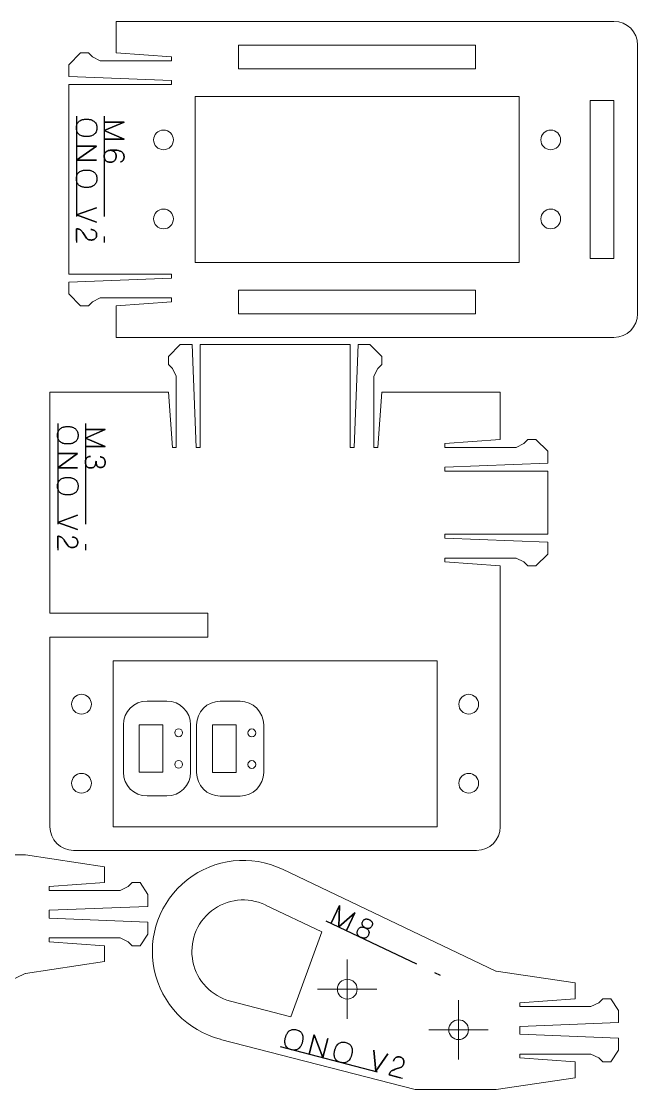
# Model space of a CAD drawing. Header units: millimetres. Extents: x 101 to 393, y 223 to 359.
# Drawn here: x 314.8 to 392.8, y 223 to 358.2 of the extents above; entities that cross this region are included whole.
import ezdxf

# ---------------------------------------------------------------- set-up
doc = ezdxf.new("R2010")
doc.units = ezdxf.units.MM
doc.linetypes.add('CENTERX2', pattern=[20.32, 12.7, -2.54, 2.54, -2.54])

# ---------------------------------------------------------------- blocks, each defined once
blk = doc.blocks.new('SW_CENTERMARKSYMBOL_2')
at = {"color": 0, "linetype": 'Continuous', "lineweight": 0}
for p, q in [((0, 2.5), (0, 3.75)), ((0, 0), (0, 2.5)), ((-2.5, 0), (-3.75, 0)), ((0, 0), (-2.5, 0)), ((0, 0), (0, -2.5)), ((0, 0), (2.5, 0)), ((2.5, 0), (3.75, 0)), ((0, -2.5), (0, -3.75))]:
    blk.add_line(p, q, dxfattribs=at)
blk = doc.blocks.new('SW_CENTERMARKSYMBOL_3')
at = {"color": 0, "linetype": 'Continuous', "lineweight": 0}
for p, q in [((0, 2.5), (0, 3.75)), ((0, 0), (0, 2.5)), ((-2.5, 0), (-3.75, 0)), ((0, 0), (-2.5, 0)), ((0, 0), (0, -2.5)), ((0, 0), (2.5, 0)), ((2.5, 0), (3.75, 0)), ((0, -2.5), (0, -3.75))]:
    blk.add_line(p, q, dxfattribs=at)

msp = doc.modelspace()

# ---------------------------------------------------------------- linework, layer by layer
at = {"color": 7, "linetype": 'Continuous', "lineweight": 15}
for p, q in [((326.82, 358.2), (389.82, 358.2)), ((326.82, 354.2), (326.82, 358.2)), ((320.82, 352.7), (322.32, 354.2)), ((322.32, 354.2), (323.32, 354.2)), ((323.32, 354.2), (323.82, 353.7)), ((333.82, 353.7), (326.82, 354.2)), ((342.32, 355.2), (342.32, 352.2)), ((372.32, 355.2), (342.32, 355.2)), ((372.32, 355.2), (372.32, 352.2)), ((392.82, 355.2), (392.82, 321.2)), ((323.82, 353.7), (324.82, 353.2)), ((324.82, 353.2), (333.82, 353.2)), ((333.82, 353.2), (333.82, 353.7)), ((320.82, 351.2), (320.82, 352.7)), ((372.32, 352.2), (342.32, 352.2)), ((333.82, 350.7), (320.82, 351.2)), ((320.82, 350.2), (333.82, 350.2)), ((320.82, 350.2), (320.82, 326.2)), ((333.82, 350.2), (333.82, 350.7)), ((377.82, 348.7), (336.82, 348.7)), ((336.82, 327.7), (336.82, 348.7)), ((377.82, 327.7), (377.82, 348.7)), ((386.82, 348.2), (386.82, 328.2)), ((389.82, 348.2), (386.82, 348.2)), ((389.82, 348.2), (389.82, 328.2)), ((377.82, 327.7), (336.82, 327.7)), ((389.82, 328.2), (386.82, 328.2)), ((320.82, 326.2), (333.82, 326.2)), ((333.82, 326.2), (333.82, 325.7)), ((333.82, 325.7), (320.82, 325.2)), ((320.82, 325.2), (320.82, 323.7)), ((320.82, 323.7), (322.32, 322.2)), ((323.82, 322.7), (324.82, 323.2)), ((324.82, 323.2), (333.82, 323.2)), ((333.82, 323.2), (333.82, 322.7)), ((342.32, 324.2), (342.32, 321.2)), ((372.32, 324.2), (342.32, 324.2)), ((372.32, 324.2), (372.32, 321.2)), ((322.32, 322.2), (323.32, 322.2)), ((323.32, 322.2), (323.82, 322.7)), ((333.82, 322.7), (326.82, 322.2)), ((326.82, 318.2), (326.82, 322.2)), ((372.32, 321.2), (342.32, 321.2)), ((389.82, 318.2), (326.82, 318.2)), ((334.94, 317.29), (333.44, 315.79)), ((336.44, 317.29), (334.94, 317.29)), ((336.94, 304.29), (336.44, 317.29)), ((337.44, 317.29), (356.44, 317.29)), ((337.44, 317.29), (337.44, 304.29)), ((356.44, 317.29), (356.44, 304.29)), ((356.94, 304.29), (357.44, 317.29)), ((357.44, 317.29), (358.94, 317.29)), ((358.94, 317.29), (360.44, 315.79)), ((333.44, 315.79), (333.44, 314.79)), ((360.44, 315.79), (360.44, 314.79)), ((333.44, 314.79), (333.94, 314.29)), ((333.94, 314.29), (334.44, 313.29)), ((359.94, 314.29), (359.44, 313.29)), ((360.44, 314.79), (359.94, 314.29)), ((334.44, 313.29), (334.44, 304.29)), ((359.44, 313.29), (359.44, 304.29)), ((318.44, 311.29), (333.44, 311.29)), ((318.44, 283.29), (318.44, 311.29)), ((333.94, 304.29), (333.44, 311.29)), ((359.94, 304.29), (360.44, 311.29)), ((360.44, 311.29), (375.44, 311.29)), ((375.44, 311.29), (375.44, 305.29)), ((334.44, 304.29), (333.94, 304.29)), ((337.44, 304.29), (336.94, 304.29)), ((356.44, 304.29), (356.94, 304.29)), ((359.44, 304.29), (359.94, 304.29)), ((368.44, 304.79), (375.44, 305.29)), ((368.44, 304.29), (368.44, 304.79)), ((377.44, 304.29), (368.44, 304.29)), ((378.44, 304.79), (377.44, 304.29)), ((378.94, 305.29), (378.44, 304.79)), ((379.94, 305.29), (378.94, 305.29)), ((381.44, 303.79), (379.94, 305.29)), ((381.44, 302.29), (381.44, 303.79)), ((368.44, 301.79), (381.44, 302.29)), ((368.44, 301.29), (368.44, 301.79)), ((381.44, 301.29), (368.44, 301.29)), ((381.44, 301.29), (381.44, 293.29)), ((368.44, 293.29), (368.44, 292.79)), ((381.44, 293.29), (368.44, 293.29)), ((368.44, 292.79), (381.44, 292.29)), ((381.44, 292.29), (381.44, 290.79)), ((381.44, 290.79), (379.94, 289.29)), ((368.44, 290.29), (368.44, 289.79)), ((377.44, 290.29), (368.44, 290.29)), ((368.44, 289.79), (375.44, 289.29)), ((375.44, 289.29), (375.44, 256.29)), ((378.44, 289.79), (377.44, 290.29)), ((378.94, 289.29), (378.44, 289.79)), ((379.94, 289.29), (378.94, 289.29)), ((338.44, 283.29), (318.44, 283.29)), ((338.44, 283.29), (338.44, 280.29)), ((338.44, 280.29), (318.44, 280.29)), ((318.44, 280.29), (318.44, 256.29)), ((367.44, 277.29), (326.44, 277.29)), ((326.44, 256.29), (326.44, 277.29)), ((367.44, 256.29), (367.44, 277.29)), ((333.24, 272.18), (330.74, 272.18)), ((342.5, 272.16), (340, 272.16)), ((327.74, 269.18), (327.74, 263.18)), ((332.74, 269.18), (329.74, 269.18)), ((329.74, 269.18), (329.74, 263.18)), ((332.74, 263.18), (332.74, 269.18)), ((336.24, 263.18), (336.24, 269.18)), ((337, 269.16), (337, 263.16)), ((342, 269.16), (339, 269.16)), ((339, 269.16), (339, 263.16)), ((342, 263.16), (342, 269.16)), ((345.5, 263.16), (345.5, 269.16)), ((329.74, 263.18), (332.74, 263.18)), ((339, 263.16), (342, 263.16)), ((330.74, 260.18), (333.24, 260.18)), ((340, 260.16), (342.5, 260.16)), ((367.44, 256.29), (326.44, 256.29)), ((321.44, 253.29), (372.44, 253.29)), ((315.35, 252.71), (305.09, 252.71)), ((325.35, 251.21), (315.35, 252.71)), ((325.35, 249.21), (325.35, 251.21)), ((347.86, 250.9), (374.87, 238.02)), ((318.35, 248.71), (325.35, 249.21)), ((328.85, 249.21), (328.35, 248.71)), ((329.85, 249.21), (328.85, 249.21)), ((330.85, 247.71), (329.85, 249.21)), ((318.35, 248.21), (318.35, 248.71)), ((327.35, 248.21), (318.35, 248.21)), ((328.35, 248.71), (327.35, 248.21)), ((330.85, 246.21), (330.85, 247.71)), ((318.35, 245.71), (330.85, 246.21)), ((352.85, 242.98), (345.71, 246.38)), ((318.35, 245.71), (318.35, 244.71)), ((318.35, 244.71), (330.85, 244.21)), ((330.85, 244.21), (330.85, 242.71)), ((318.35, 242.21), (318.35, 241.71)), ((327.35, 242.21), (318.35, 242.21)), ((328.35, 241.71), (327.35, 242.21)), ((330.85, 242.71), (329.85, 241.21)), ((348.95, 232.24), (352.85, 242.98)), ((318.35, 241.71), (325.35, 241.21)), ((325.35, 241.21), (325.35, 239.21)), ((328.85, 241.21), (328.35, 241.71)), ((329.85, 241.21), (328.85, 241.21)), ((325.35, 239.21), (315.35, 237.71)), ((374.91, 238.02), (374.87, 238.02)), ((384.91, 236.52), (374.91, 238.02)), ((288.3, 224.83), (315.31, 237.71)), ((315.35, 237.71), (315.31, 237.71)), ((384.91, 234.52), (384.91, 236.52)), ((348.95, 232.24), (341.29, 234.22)), ((377.91, 234.02), (384.91, 234.52)), ((377.91, 233.52), (377.91, 234.02)), ((387.91, 234.02), (386.91, 233.52)), ((388.41, 234.52), (387.91, 234.02)), ((389.41, 234.52), (388.41, 234.52)), ((390.41, 233.02), (389.41, 234.52)), ((386.91, 233.52), (377.91, 233.52)), ((390.41, 231.52), (390.41, 233.02)), ((377.91, 231.02), (390.41, 231.52)), ((377.91, 230.02), (377.91, 231.02)), ((377.91, 230.02), (390.41, 229.52)), ((340.03, 229.38), (364.65, 223.02)), ((390.41, 229.52), (390.41, 228.02)), ((386.91, 227.52), (377.91, 227.52)), ((377.91, 227.52), (377.91, 227.02)), ((387.91, 227.02), (386.91, 227.52)), ((390.41, 228.02), (389.41, 226.52)), ((377.91, 227.02), (384.91, 226.52)), ((384.91, 226.52), (384.91, 224.52)), ((388.41, 226.52), (387.91, 227.02)), ((389.41, 226.52), (388.41, 226.52)), ((384.91, 224.52), (374.91, 223.02)), ((374.91, 223.02), (364.65, 223.02))]:
    msp.add_line(p, q, dxfattribs=at)
at = {"color": 7, "linetype": 'CENTERX2'}
for p, q in [((321.82, 346.2), (321.82, 330.2)), ((325.32, 346.2), (325.32, 330.2)), ((319.44, 307.29), (319.44, 291.29)), ((322.94, 307.29), (322.94, 291.29)), ((353.37, 244.39), (367.81, 237.5)), ((347.57, 228.47), (363.06, 224.46))]:
    msp.add_line(p, q, dxfattribs=at)
at = {"color": 7, "linetype": 'Continuous', "flags": 128}
for points in [[(321.79, 344.72), (321.79, 344.84), (321.81, 344.94), (321.83, 345.05), (321.86, 345.15), (321.9, 345.25), (321.95, 345.34), (322.01, 345.42), (322.08, 345.5), (322.16, 345.57), (322.25, 345.63), (322.36, 345.69), (322.47, 345.74), (322.54, 345.76), (322.61, 345.78), (322.68, 345.79), (322.75, 345.8), (322.83, 345.81), (322.91, 345.82), (322.99, 345.82), (323.08, 345.82), (323.08, 345.82), (323.17, 345.82), (323.26, 345.82), (323.34, 345.81), (323.41, 345.8), (323.49, 345.79), (323.56, 345.78), (323.63, 345.76), (323.69, 345.74), (323.81, 345.69), (323.92, 345.63), (324.01, 345.57), (324.09, 345.5), (324.17, 345.42), (324.23, 345.34), (324.28, 345.25), (324.32, 345.15), (324.35, 345.05), (324.37, 344.94), (324.38, 344.84), (324.38, 344.72), (324.38, 344.72), (324.38, 344.61), (324.37, 344.5), (324.35, 344.4), (324.32, 344.3), (324.28, 344.2), (324.23, 344.11), (324.17, 344.02), (324.09, 343.95), (324.01, 343.87), (323.92, 343.81), (323.81, 343.76), (323.69, 343.71), (323.63, 343.69), (323.56, 343.67), (323.49, 343.66), (323.41, 343.64), (323.34, 343.63), (323.26, 343.63), (323.17, 343.62), (323.08, 343.62), (323.08, 343.62), (322.99, 343.62), (322.91, 343.63), (322.83, 343.63), (322.75, 343.64), (322.68, 343.66), (322.61, 343.67), (322.54, 343.69), (322.47, 343.71), (322.36, 343.76), (322.25, 343.81), (322.16, 343.87), (322.08, 343.95), (322.01, 344.02), (321.95, 344.11), (321.9, 344.2), (321.86, 344.3), (321.83, 344.4), (321.81, 344.5), (321.79, 344.61)], [(321.79, 344.72), (321.79, 344.84), (321.81, 344.94), (321.83, 345.05), (321.86, 345.15), (321.9, 345.25), (321.95, 345.34), (322.01, 345.42), (322.08, 345.5), (322.16, 345.57), (322.25, 345.63), (322.36, 345.69), (322.47, 345.74), (322.54, 345.76), (322.61, 345.78), (322.68, 345.79), (322.75, 345.8), (322.83, 345.81), (322.91, 345.82), (322.99, 345.82), (323.08, 345.82), (323.08, 345.82), (323.17, 345.82), (323.26, 345.82), (323.34, 345.81), (323.41, 345.8), (323.49, 345.79), (323.56, 345.78), (323.63, 345.76), (323.69, 345.74), (323.81, 345.69), (323.92, 345.63), (324.01, 345.57), (324.09, 345.5), (324.17, 345.42), (324.23, 345.34), (324.28, 345.25), (324.32, 345.15), (324.35, 345.05), (324.37, 344.94), (324.38, 344.84), (324.38, 344.72), (324.38, 344.72), (324.38, 344.61), (324.37, 344.5), (324.35, 344.4), (324.32, 344.3), (324.28, 344.2), (324.23, 344.11), (324.17, 344.02), (324.09, 343.95), (324.01, 343.87), (323.92, 343.81), (323.81, 343.76), (323.69, 343.71), (323.63, 343.69), (323.56, 343.67), (323.49, 343.66), (323.41, 343.64), (323.34, 343.63), (323.26, 343.63), (323.17, 343.62), (323.08, 343.62), (323.08, 343.62), (322.99, 343.62), (322.91, 343.63), (322.83, 343.63), (322.75, 343.64), (322.68, 343.66), (322.61, 343.67), (322.54, 343.69), (322.47, 343.71), (322.36, 343.76), (322.25, 343.81), (322.16, 343.87), (322.08, 343.95), (322.01, 344.02), (321.95, 344.11), (321.9, 344.2), (321.86, 344.3), (321.83, 344.4), (321.81, 344.5), (321.79, 344.61), (321.79, 344.72)], [(327.82, 345.45), (325.32, 344.38), (325.32, 344.38), (327.82, 343.3), (327.82, 343.3), (325.32, 343.3), (325.32, 343.3), (327.82, 343.3), (327.82, 343.3), (325.32, 344.38), (325.32, 344.38), (327.82, 345.45), (327.82, 345.45), (325.32, 345.45), (325.32, 345.45), (327.82, 345.45)], [(324.32, 342.41), (321.82, 340.63), (321.82, 340.63), (324.32, 340.63), (324.32, 340.63), (321.82, 340.63), (321.82, 340.63), (324.32, 342.41), (324.32, 342.41), (321.82, 342.41), (321.82, 342.41), (324.32, 342.41)], [(326.07, 341.88), (326.15, 341.88), (326.23, 341.87), (326.31, 341.85), (326.38, 341.82), (326.45, 341.79), (326.51, 341.76), (326.56, 341.72), (326.62, 341.67), (326.66, 341.62), (326.7, 341.56), (326.74, 341.5), (326.77, 341.44), (326.79, 341.37), (326.81, 341.3), (326.82, 341.22), (326.82, 341.15), (326.82, 341.15), (326.82, 341.07), (326.81, 340.99), (326.8, 340.92), (326.78, 340.85), (326.76, 340.78), (326.73, 340.72), (326.7, 340.66), (326.65, 340.61), (326.61, 340.56), (326.55, 340.52), (326.49, 340.48), (326.42, 340.44), (326.35, 340.42), (326.26, 340.4), (326.17, 340.39), (326.07, 340.38), (326.07, 340.38), (325.97, 340.39), (325.88, 340.4), (325.8, 340.42), (325.72, 340.44), (325.65, 340.48), (325.59, 340.52), (325.54, 340.56), (325.49, 340.61), (325.45, 340.66), (325.41, 340.72), (325.38, 340.78), (325.36, 340.85), (325.34, 340.92), (325.33, 340.99), (325.32, 341.07), (325.32, 341.15), (325.32, 341.15), (325.32, 341.22), (325.33, 341.3), (325.35, 341.37), (325.37, 341.43), (325.4, 341.5), (325.44, 341.56), (325.48, 341.61), (325.53, 341.66), (325.58, 341.71), (325.64, 341.75), (325.7, 341.79), (325.76, 341.82), (325.83, 341.84), (325.91, 341.86), (325.99, 341.87), (326.07, 341.88), (326.07, 341.88), (326.13, 341.88), (326.2, 341.88), (326.27, 341.89), (326.36, 341.89), (326.54, 341.9), (326.72, 341.89), (326.92, 341.88), (327.11, 341.84), (327.21, 341.82), (327.3, 341.79), (327.39, 341.76), (327.47, 341.72), (327.54, 341.67), (327.61, 341.61), (327.67, 341.54), (327.72, 341.47), (327.75, 341.43), (327.77, 341.39), (327.78, 341.34), (327.8, 341.29), (327.81, 341.24), (327.81, 341.19), (327.82, 341.13), (327.82, 341.07), (327.82, 341.07), (327.82, 340.98), (327.81, 340.89), (327.79, 340.82), (327.77, 340.75), (327.75, 340.69), (327.72, 340.64), (327.69, 340.6), (327.66, 340.56), (327.62, 340.53), (327.58, 340.5), (327.55, 340.48), (327.51, 340.46), (327.43, 340.43), (327.36, 340.42), (327.36, 340.42), (327.43, 340.43), (327.51, 340.46), (327.55, 340.48), (327.58, 340.5), (327.62, 340.53), (327.66, 340.56), (327.69, 340.6), (327.72, 340.64), (327.75, 340.69), (327.77, 340.75), (327.79, 340.82), (327.81, 340.89), (327.82, 340.98), (327.82, 341.07), (327.82, 341.07), (327.82, 341.13), (327.81, 341.19), (327.81, 341.24), (327.8, 341.29), (327.78, 341.34), (327.77, 341.39), (327.75, 341.43), (327.72, 341.47), (327.67, 341.54), (327.61, 341.61), (327.54, 341.67), (327.47, 341.72), (327.39, 341.76), (327.3, 341.79), (327.21, 341.82), (327.11, 341.84), (326.92, 341.88), (326.72, 341.89), (326.54, 341.9), (326.36, 341.89), (326.27, 341.89), (326.2, 341.88), (326.13, 341.88), (326.07, 341.88), (326.07, 341.88), (325.99, 341.87), (325.91, 341.86), (325.83, 341.84), (325.76, 341.82), (325.7, 341.79), (325.64, 341.75), (325.58, 341.71), (325.53, 341.66), (325.48, 341.61), (325.44, 341.56), (325.4, 341.5), (325.37, 341.43), (325.35, 341.37), (325.33, 341.3), (325.32, 341.22), (325.32, 341.15), (325.32, 341.15), (325.32, 341.07), (325.33, 340.99), (325.34, 340.92), (325.36, 340.85), (325.38, 340.78), (325.41, 340.72), (325.45, 340.66), (325.49, 340.61), (325.54, 340.56), (325.59, 340.52), (325.65, 340.48), (325.72, 340.44), (325.8, 340.42), (325.88, 340.4), (325.97, 340.39), (326.07, 340.38), (326.07, 340.38), (326.17, 340.39), (326.26, 340.4), (326.35, 340.42), (326.42, 340.44), (326.49, 340.48), (326.55, 340.52), (326.61, 340.56), (326.65, 340.61), (326.7, 340.66), (326.73, 340.72), (326.76, 340.78), (326.78, 340.85), (326.8, 340.92), (326.81, 340.99), (326.82, 341.07), (326.82, 341.15), (326.82, 341.15), (326.82, 341.22), (326.81, 341.3), (326.79, 341.37), (326.77, 341.44), (326.74, 341.5), (326.7, 341.56), (326.66, 341.62), (326.62, 341.67), (326.56, 341.72), (326.51, 341.76), (326.45, 341.79), (326.38, 341.82), (326.31, 341.85), (326.23, 341.87), (326.15, 341.88), (326.07, 341.88)], [(321.79, 338.28), (321.79, 338.39), (321.81, 338.5), (321.83, 338.61), (321.86, 338.71), (321.9, 338.8), (321.95, 338.9), (322.01, 338.98), (322.08, 339.06), (322.16, 339.13), (322.25, 339.19), (322.36, 339.25), (322.47, 339.3), (322.54, 339.32), (322.61, 339.33), (322.68, 339.35), (322.75, 339.36), (322.83, 339.37), (322.91, 339.38), (322.99, 339.38), (323.08, 339.38), (323.08, 339.38), (323.17, 339.38), (323.26, 339.38), (323.34, 339.37), (323.41, 339.36), (323.49, 339.35), (323.56, 339.33), (323.63, 339.32), (323.69, 339.3), (323.81, 339.25), (323.92, 339.19), (324.01, 339.13), (324.09, 339.06), (324.17, 338.98), (324.23, 338.9), (324.28, 338.8), (324.32, 338.71), (324.35, 338.61), (324.37, 338.5), (324.38, 338.39), (324.38, 338.28), (324.38, 338.28), (324.38, 338.17), (324.37, 338.06), (324.35, 337.95), (324.32, 337.85), (324.28, 337.76), (324.23, 337.67), (324.17, 337.58), (324.09, 337.5), (324.01, 337.43), (323.92, 337.37), (323.81, 337.31), (323.69, 337.27), (323.63, 337.25), (323.56, 337.23), (323.49, 337.21), (323.41, 337.2), (323.34, 337.19), (323.26, 337.19), (323.17, 337.18), (323.08, 337.18), (323.08, 337.18), (322.99, 337.18), (322.91, 337.19), (322.83, 337.19), (322.75, 337.2), (322.68, 337.21), (322.61, 337.23), (322.54, 337.25), (322.47, 337.27), (322.36, 337.31), (322.25, 337.37), (322.16, 337.43), (322.08, 337.5), (322.01, 337.58), (321.95, 337.67), (321.9, 337.76), (321.86, 337.85), (321.83, 337.95), (321.81, 338.06), (321.79, 338.17)], [(321.79, 338.28), (321.79, 338.39), (321.81, 338.5), (321.83, 338.61), (321.86, 338.71), (321.9, 338.8), (321.95, 338.9), (322.01, 338.98), (322.08, 339.06), (322.16, 339.13), (322.25, 339.19), (322.36, 339.25), (322.47, 339.3), (322.54, 339.32), (322.61, 339.33), (322.68, 339.35), (322.75, 339.36), (322.83, 339.37), (322.91, 339.38), (322.99, 339.38), (323.08, 339.38), (323.08, 339.38), (323.17, 339.38), (323.26, 339.38), (323.34, 339.37), (323.41, 339.36), (323.49, 339.35), (323.56, 339.33), (323.63, 339.32), (323.69, 339.3), (323.81, 339.25), (323.92, 339.19), (324.01, 339.13), (324.09, 339.06), (324.17, 338.98), (324.23, 338.9), (324.28, 338.8), (324.32, 338.71), (324.35, 338.61), (324.37, 338.5), (324.38, 338.39), (324.38, 338.28), (324.38, 338.28), (324.38, 338.17), (324.37, 338.06), (324.35, 337.95), (324.32, 337.85), (324.28, 337.76), (324.23, 337.67), (324.17, 337.58), (324.09, 337.5), (324.01, 337.43), (323.92, 337.37), (323.81, 337.31), (323.69, 337.27), (323.63, 337.25), (323.56, 337.23), (323.49, 337.21), (323.41, 337.2), (323.34, 337.19), (323.26, 337.19), (323.17, 337.18), (323.08, 337.18), (323.08, 337.18), (322.99, 337.18), (322.91, 337.19), (322.83, 337.19), (322.75, 337.2), (322.68, 337.21), (322.61, 337.23), (322.54, 337.25), (322.47, 337.27), (322.36, 337.31), (322.25, 337.37), (322.16, 337.43), (322.08, 337.5), (322.01, 337.58), (321.95, 337.67), (321.9, 337.76), (321.86, 337.85), (321.83, 337.95), (321.81, 338.06), (321.79, 338.17), (321.79, 338.28)], [(321.82, 333.7), (324.32, 334.61), (324.32, 334.61), (321.82, 333.7), (321.82, 333.7), (324.32, 332.79), (324.32, 332.79), (321.82, 333.7)], [(321.82, 331.95), (321.91, 331.94), (322, 331.93), (322.07, 331.91), (322.14, 331.89), (322.21, 331.86), (322.27, 331.83), (322.32, 331.8), (322.37, 331.76), (322.42, 331.72), (322.46, 331.68), (322.5, 331.63), (322.54, 331.58), (322.62, 331.48), (322.69, 331.37), (322.69, 331.37), (323.09, 330.78), (323.09, 330.78), (323.12, 330.73), (323.15, 330.69), (323.19, 330.66), (323.22, 330.63), (323.3, 330.59), (323.38, 330.56), (323.47, 330.55), (323.56, 330.54), (323.65, 330.53), (323.73, 330.53), (323.73, 330.53), (323.78, 330.54), (323.83, 330.54), (323.88, 330.55), (323.93, 330.56), (323.98, 330.58), (324.03, 330.61), (324.08, 330.63), (324.13, 330.67), (324.18, 330.71), (324.22, 330.75), (324.25, 330.81), (324.29, 330.86), (324.32, 330.93), (324.34, 331), (324.35, 331.08), (324.35, 331.17), (324.35, 331.17), (324.35, 331.26), (324.34, 331.34), (324.32, 331.42), (324.29, 331.49), (324.26, 331.55), (324.22, 331.6), (324.17, 331.65), (324.12, 331.69), (324.07, 331.73), (324.02, 331.76), (323.96, 331.79), (323.89, 331.81), (323.83, 331.83), (323.76, 331.84), (323.7, 331.85), (323.64, 331.85), (323.64, 331.85), (323.7, 331.85), (323.76, 331.84), (323.83, 331.83), (323.89, 331.81), (323.96, 331.79), (324.02, 331.76), (324.07, 331.73), (324.12, 331.69), (324.17, 331.65), (324.22, 331.6), (324.26, 331.55), (324.29, 331.49), (324.32, 331.42), (324.34, 331.34), (324.35, 331.26), (324.35, 331.17), (324.35, 331.17), (324.35, 331.08), (324.34, 331), (324.32, 330.93), (324.29, 330.86), (324.25, 330.81), (324.22, 330.75), (324.18, 330.71), (324.13, 330.67), (324.08, 330.63), (324.03, 330.61), (323.98, 330.58), (323.93, 330.56), (323.88, 330.55), (323.83, 330.54), (323.78, 330.54), (323.73, 330.53), (323.73, 330.53), (323.65, 330.53), (323.56, 330.54), (323.47, 330.55), (323.38, 330.56), (323.3, 330.59), (323.22, 330.63), (323.19, 330.66), (323.15, 330.69), (323.12, 330.73), (323.09, 330.78), (323.09, 330.78), (322.69, 331.37), (322.69, 331.37), (322.62, 331.48), (322.54, 331.58), (322.5, 331.63), (322.46, 331.68), (322.42, 331.72), (322.37, 331.76), (322.32, 331.8), (322.27, 331.83), (322.21, 331.86), (322.14, 331.89), (322.07, 331.91), (322, 331.93), (321.91, 331.94), (321.82, 331.95), (321.82, 331.95), (321.82, 330.46), (321.82, 330.46), (321.82, 331.95)], [(319.41, 305.82), (319.41, 305.93), (319.42, 306.04), (319.44, 306.15), (319.47, 306.25), (319.51, 306.34), (319.56, 306.43), (319.62, 306.52), (319.69, 306.6), (319.77, 306.67), (319.87, 306.73), (319.97, 306.79), (320.09, 306.83), (320.15, 306.85), (320.22, 306.87), (320.29, 306.89), (320.37, 306.9), (320.44, 306.91), (320.53, 306.91), (320.61, 306.92), (320.7, 306.92), (320.7, 306.92), (320.79, 306.92), (320.87, 306.91), (320.95, 306.91), (321.03, 306.9), (321.11, 306.89), (321.18, 306.87), (321.24, 306.85), (321.31, 306.83), (321.43, 306.79), (321.53, 306.73), (321.63, 306.67), (321.71, 306.6), (321.78, 306.52), (321.84, 306.43), (321.89, 306.34), (321.93, 306.25), (321.96, 306.15), (321.98, 306.04), (322, 305.93), (322, 305.82), (322, 305.82), (322, 305.71), (321.98, 305.6), (321.96, 305.49), (321.93, 305.39), (321.89, 305.3), (321.84, 305.2), (321.78, 305.12), (321.71, 305.04), (321.63, 304.97), (321.53, 304.91), (321.43, 304.85), (321.31, 304.8), (321.24, 304.78), (321.18, 304.77), (321.11, 304.75), (321.03, 304.74), (320.95, 304.73), (320.87, 304.72), (320.79, 304.72), (320.7, 304.72), (320.7, 304.72), (320.61, 304.72), (320.53, 304.72), (320.44, 304.73), (320.37, 304.74), (320.29, 304.75), (320.22, 304.77), (320.15, 304.78), (320.09, 304.8), (319.97, 304.85), (319.87, 304.91), (319.77, 304.97), (319.69, 305.04), (319.62, 305.12), (319.56, 305.2), (319.51, 305.3), (319.47, 305.39), (319.44, 305.49), (319.42, 305.6), (319.41, 305.71)], [(319.41, 305.82), (319.41, 305.93), (319.42, 306.04), (319.44, 306.15), (319.47, 306.25), (319.51, 306.34), (319.56, 306.43), (319.62, 306.52), (319.69, 306.6), (319.77, 306.67), (319.87, 306.73), (319.97, 306.79), (320.09, 306.83), (320.15, 306.85), (320.22, 306.87), (320.29, 306.89), (320.37, 306.9), (320.44, 306.91), (320.53, 306.91), (320.61, 306.92), (320.7, 306.92), (320.7, 306.92), (320.79, 306.92), (320.87, 306.91), (320.95, 306.91), (321.03, 306.9), (321.11, 306.89), (321.18, 306.87), (321.24, 306.85), (321.31, 306.83), (321.43, 306.79), (321.53, 306.73), (321.63, 306.67), (321.71, 306.6), (321.78, 306.52), (321.84, 306.43), (321.89, 306.34), (321.93, 306.25), (321.96, 306.15), (321.98, 306.04), (322, 305.93), (322, 305.82), (322, 305.82), (322, 305.71), (321.98, 305.6), (321.96, 305.49), (321.93, 305.39), (321.89, 305.3), (321.84, 305.2), (321.78, 305.12), (321.71, 305.04), (321.63, 304.97), (321.53, 304.91), (321.43, 304.85), (321.31, 304.8), (321.24, 304.78), (321.18, 304.77), (321.11, 304.75), (321.03, 304.74), (320.95, 304.73), (320.87, 304.72), (320.79, 304.72), (320.7, 304.72), (320.7, 304.72), (320.61, 304.72), (320.53, 304.72), (320.44, 304.73), (320.37, 304.74), (320.29, 304.75), (320.22, 304.77), (320.15, 304.78), (320.09, 304.8), (319.97, 304.85), (319.87, 304.91), (319.77, 304.97), (319.69, 305.04), (319.62, 305.12), (319.56, 305.2), (319.51, 305.3), (319.47, 305.39), (319.44, 305.49), (319.42, 305.6), (319.41, 305.71), (319.41, 305.82)], [(325.44, 306.55), (322.94, 305.47), (322.94, 305.47), (325.44, 304.4), (325.44, 304.4), (322.94, 304.4), (322.94, 304.4), (325.44, 304.4), (325.44, 304.4), (322.94, 305.47), (322.94, 305.47), (325.44, 306.55), (325.44, 306.55), (322.94, 306.55), (322.94, 306.55), (325.44, 306.55)], [(321.94, 303.5), (319.44, 301.72), (319.44, 301.72), (321.94, 301.72), (321.94, 301.72), (319.44, 301.72), (319.44, 301.72), (321.94, 303.5), (321.94, 303.5), (319.44, 303.5), (319.44, 303.5), (321.94, 303.5)], [(323.56, 303.15), (323.49, 303.14), (323.43, 303.13), (323.37, 303.12), (323.31, 303.1), (323.25, 303.07), (323.2, 303.04), (323.15, 303), (323.11, 302.96), (323.07, 302.91), (323.04, 302.85), (323.01, 302.79), (322.98, 302.73), (322.96, 302.66), (322.95, 302.59), (322.94, 302.51), (322.94, 302.43), (322.94, 302.43), (322.94, 302.35), (322.95, 302.27), (322.96, 302.2), (322.97, 302.13), (322.99, 302.06), (323.02, 302), (323.05, 301.95), (323.09, 301.89), (323.13, 301.85), (323.17, 301.81), (323.22, 301.77), (323.28, 301.74), (323.35, 301.72), (323.42, 301.7), (323.49, 301.69), (323.58, 301.68), (323.58, 301.68), (323.66, 301.69), (323.74, 301.7), (323.81, 301.71), (323.88, 301.74), (323.94, 301.76), (324, 301.8), (324.05, 301.84), (324.1, 301.89), (324.14, 301.94), (324.18, 302), (324.21, 302.07), (324.23, 302.15), (324.25, 302.24), (324.26, 302.33), (324.27, 302.43), (324.28, 302.54), (324.28, 302.54), (324.28, 302.43), (324.29, 302.33), (324.3, 302.24), (324.32, 302.16), (324.34, 302.09), (324.37, 302.03), (324.4, 301.97), (324.44, 301.92), (324.48, 301.88), (324.52, 301.84), (324.57, 301.81), (324.62, 301.79), (324.67, 301.77), (324.73, 301.76), (324.79, 301.75), (324.85, 301.75), (324.85, 301.75), (324.91, 301.75), (324.97, 301.76), (325.02, 301.77), (325.08, 301.78), (325.13, 301.8), (325.18, 301.83), (325.22, 301.86), (325.27, 301.89), (325.3, 301.93), (325.34, 301.98), (325.37, 302.03), (325.39, 302.09), (325.41, 302.15), (325.43, 302.23), (325.43, 302.3), (325.44, 302.39), (325.44, 302.39), (325.43, 302.47), (325.42, 302.55), (325.41, 302.63), (325.39, 302.7), (325.36, 302.76), (325.33, 302.81), (325.29, 302.86), (325.25, 302.91), (325.21, 302.95), (325.16, 302.98), (325.11, 303.01), (325.05, 303.04), (324.99, 303.06), (324.94, 303.07), (324.88, 303.08), (324.81, 303.08), (324.81, 303.08), (324.88, 303.08), (324.94, 303.07), (324.99, 303.06), (325.05, 303.04), (325.11, 303.01), (325.16, 302.98), (325.21, 302.95), (325.25, 302.91), (325.29, 302.86), (325.33, 302.81), (325.36, 302.76), (325.39, 302.7), (325.41, 302.63), (325.42, 302.55), (325.43, 302.47), (325.44, 302.39), (325.44, 302.39), (325.43, 302.3), (325.43, 302.23), (325.41, 302.15), (325.39, 302.09), (325.37, 302.03), (325.34, 301.98), (325.3, 301.93), (325.27, 301.89), (325.22, 301.86), (325.18, 301.83), (325.13, 301.8), (325.08, 301.78), (325.02, 301.77), (324.97, 301.76), (324.91, 301.75), (324.85, 301.75), (324.85, 301.75), (324.79, 301.75), (324.73, 301.76), (324.67, 301.77), (324.62, 301.79), (324.57, 301.81), (324.52, 301.84), (324.48, 301.88), (324.44, 301.92), (324.4, 301.97), (324.37, 302.03), (324.34, 302.09), (324.32, 302.16), (324.3, 302.24), (324.29, 302.33), (324.28, 302.43), (324.28, 302.54), (324.28, 302.54), (324.27, 302.43), (324.26, 302.33), (324.25, 302.24), (324.23, 302.15), (324.21, 302.07), (324.18, 302), (324.14, 301.94), (324.1, 301.89), (324.05, 301.84), (324, 301.8), (323.94, 301.76), (323.88, 301.74), (323.81, 301.71), (323.74, 301.7), (323.66, 301.69), (323.58, 301.68), (323.58, 301.68), (323.49, 301.69), (323.42, 301.7), (323.35, 301.72), (323.28, 301.74), (323.22, 301.77), (323.17, 301.81), (323.13, 301.85), (323.09, 301.89), (323.05, 301.95), (323.02, 302), (322.99, 302.06), (322.97, 302.13), (322.96, 302.2), (322.95, 302.27), (322.94, 302.35), (322.94, 302.43), (322.94, 302.43), (322.94, 302.51), (322.95, 302.59), (322.96, 302.66), (322.98, 302.73), (323.01, 302.79), (323.04, 302.85), (323.07, 302.91), (323.11, 302.96), (323.15, 303), (323.2, 303.04), (323.25, 303.07), (323.31, 303.1), (323.37, 303.12), (323.43, 303.13), (323.49, 303.14), (323.56, 303.15)], [(319.41, 299.38), (319.41, 299.49), (319.42, 299.6), (319.44, 299.7), (319.47, 299.8), (319.51, 299.9), (319.56, 299.99), (319.62, 300.08), (319.69, 300.15), (319.77, 300.23), (319.87, 300.29), (319.97, 300.34), (320.09, 300.39), (320.15, 300.41), (320.22, 300.43), (320.29, 300.44), (320.37, 300.46), (320.44, 300.47), (320.53, 300.47), (320.61, 300.48), (320.7, 300.48), (320.7, 300.48), (320.79, 300.48), (320.87, 300.47), (320.95, 300.47), (321.03, 300.46), (321.11, 300.44), (321.18, 300.43), (321.24, 300.41), (321.31, 300.39), (321.43, 300.34), (321.53, 300.29), (321.63, 300.23), (321.71, 300.15), (321.78, 300.08), (321.84, 299.99), (321.89, 299.9), (321.93, 299.8), (321.96, 299.7), (321.98, 299.6), (322, 299.49), (322, 299.38), (322, 299.38), (322, 299.26), (321.98, 299.16), (321.96, 299.05), (321.93, 298.95), (321.89, 298.85), (321.84, 298.76), (321.78, 298.68), (321.71, 298.6), (321.63, 298.53), (321.53, 298.47), (321.43, 298.41), (321.31, 298.36), (321.24, 298.34), (321.18, 298.32), (321.11, 298.31), (321.03, 298.3), (320.95, 298.29), (320.87, 298.28), (320.79, 298.28), (320.7, 298.28), (320.7, 298.28), (320.61, 298.28), (320.53, 298.28), (320.44, 298.29), (320.37, 298.3), (320.29, 298.31), (320.22, 298.32), (320.15, 298.34), (320.09, 298.36), (319.97, 298.41), (319.87, 298.47), (319.77, 298.53), (319.69, 298.6), (319.62, 298.68), (319.56, 298.76), (319.51, 298.85), (319.47, 298.95), (319.44, 299.05), (319.42, 299.16), (319.41, 299.26)], [(319.41, 299.38), (319.41, 299.49), (319.42, 299.6), (319.44, 299.7), (319.47, 299.8), (319.51, 299.9), (319.56, 299.99), (319.62, 300.08), (319.69, 300.15), (319.77, 300.23), (319.87, 300.29), (319.97, 300.34), (320.09, 300.39), (320.15, 300.41), (320.22, 300.43), (320.29, 300.44), (320.37, 300.46), (320.44, 300.47), (320.53, 300.47), (320.61, 300.48), (320.7, 300.48), (320.7, 300.48), (320.79, 300.48), (320.87, 300.47), (320.95, 300.47), (321.03, 300.46), (321.11, 300.44), (321.18, 300.43), (321.24, 300.41), (321.31, 300.39), (321.43, 300.34), (321.53, 300.29), (321.63, 300.23), (321.71, 300.15), (321.78, 300.08), (321.84, 299.99), (321.89, 299.9), (321.93, 299.8), (321.96, 299.7), (321.98, 299.6), (322, 299.49), (322, 299.38), (322, 299.38), (322, 299.26), (321.98, 299.16), (321.96, 299.05), (321.93, 298.95), (321.89, 298.85), (321.84, 298.76), (321.78, 298.68), (321.71, 298.6), (321.63, 298.53), (321.53, 298.47), (321.43, 298.41), (321.31, 298.36), (321.24, 298.34), (321.18, 298.32), (321.11, 298.31), (321.03, 298.3), (320.95, 298.29), (320.87, 298.28), (320.79, 298.28), (320.7, 298.28), (320.7, 298.28), (320.61, 298.28), (320.53, 298.28), (320.44, 298.29), (320.37, 298.3), (320.29, 298.31), (320.22, 298.32), (320.15, 298.34), (320.09, 298.36), (319.97, 298.41), (319.87, 298.47), (319.77, 298.53), (319.69, 298.6), (319.62, 298.68), (319.56, 298.76), (319.51, 298.85), (319.47, 298.95), (319.44, 299.05), (319.42, 299.16), (319.41, 299.26), (319.41, 299.38)], [(319.44, 294.8), (321.94, 295.7), (321.94, 295.7), (319.44, 294.8), (319.44, 294.8), (321.94, 293.89), (321.94, 293.89), (319.44, 294.8)], [(319.44, 293.04), (319.53, 293.04), (319.61, 293.03), (319.69, 293.01), (319.76, 292.99), (319.82, 292.96), (319.88, 292.93), (319.94, 292.9), (319.99, 292.86), (320.03, 292.82), (320.08, 292.77), (320.12, 292.73), (320.16, 292.68), (320.23, 292.57), (320.3, 292.46), (320.3, 292.46), (320.7, 291.87), (320.7, 291.87), (320.73, 291.83), (320.77, 291.79), (320.8, 291.76), (320.84, 291.73), (320.92, 291.69), (321, 291.66), (321.09, 291.64), (321.17, 291.63), (321.26, 291.63), (321.35, 291.63), (321.35, 291.63), (321.39, 291.63), (321.44, 291.64), (321.49, 291.65), (321.54, 291.66), (321.6, 291.68), (321.65, 291.7), (321.7, 291.73), (321.75, 291.76), (321.79, 291.8), (321.83, 291.85), (321.87, 291.9), (321.9, 291.96), (321.93, 292.03), (321.95, 292.1), (321.97, 292.18), (321.97, 292.27), (321.97, 292.27), (321.97, 292.36), (321.95, 292.44), (321.93, 292.51), (321.91, 292.58), (321.87, 292.64), (321.83, 292.7), (321.79, 292.75), (321.74, 292.79), (321.69, 292.83), (321.63, 292.86), (321.57, 292.89), (321.51, 292.91), (321.45, 292.92), (321.38, 292.94), (321.32, 292.94), (321.25, 292.95), (321.25, 292.95), (321.32, 292.94), (321.38, 292.94), (321.45, 292.92), (321.51, 292.91), (321.57, 292.89), (321.63, 292.86), (321.69, 292.83), (321.74, 292.79), (321.79, 292.75), (321.83, 292.7), (321.87, 292.64), (321.91, 292.58), (321.93, 292.51), (321.95, 292.44), (321.97, 292.36), (321.97, 292.27), (321.97, 292.27), (321.97, 292.18), (321.95, 292.1), (321.93, 292.03), (321.9, 291.96), (321.87, 291.9), (321.83, 291.85), (321.79, 291.8), (321.75, 291.76), (321.7, 291.73), (321.65, 291.7), (321.6, 291.68), (321.54, 291.66), (321.49, 291.65), (321.44, 291.64), (321.39, 291.63), (321.35, 291.63), (321.35, 291.63), (321.26, 291.63), (321.17, 291.63), (321.09, 291.64), (321, 291.66), (320.92, 291.69), (320.84, 291.73), (320.8, 291.76), (320.77, 291.79), (320.73, 291.83), (320.7, 291.87), (320.7, 291.87), (320.3, 292.46), (320.3, 292.46), (320.23, 292.57), (320.16, 292.68), (320.12, 292.73), (320.08, 292.77), (320.03, 292.82), (319.99, 292.86), (319.94, 292.9), (319.88, 292.93), (319.82, 292.96), (319.76, 292.99), (319.69, 293.01), (319.61, 293.03), (319.53, 293.04), (319.44, 293.04), (319.44, 293.04), (319.44, 291.56), (319.44, 291.56), (319.44, 293.04)], [(355.11, 246.32), (355, 243.61), (355, 243.61), (357.04, 245.39), (357.04, 245.39), (355.97, 243.15), (355.97, 243.15), (357.04, 245.39), (357.04, 245.39), (355, 243.61), (355, 243.61), (355.11, 246.32), (355.11, 246.32), (354.04, 244.07), (354.04, 244.07), (355.11, 246.32)], [(357.79, 242.28), (357.72, 242.32), (357.66, 242.36), (357.6, 242.4), (357.54, 242.44), (357.49, 242.49), (357.45, 242.54), (357.41, 242.6), (357.38, 242.65), (357.36, 242.71), (357.34, 242.77), (357.33, 242.84), (357.33, 242.91), (357.33, 242.98), (357.35, 243.05), (357.37, 243.13), (357.41, 243.21), (357.41, 243.21), (357.45, 243.28), (357.49, 243.35), (357.54, 243.41), (357.59, 243.46), (357.64, 243.5), (357.69, 243.53), (357.75, 243.56), (357.81, 243.58), (357.87, 243.59), (357.94, 243.6), (358, 243.59), (358.07, 243.59), (358.14, 243.57), (358.21, 243.55), (358.29, 243.52), (358.36, 243.49), (358.36, 243.49), (358.43, 243.45), (358.5, 243.41), (358.56, 243.37), (358.62, 243.32), (358.67, 243.28), (358.71, 243.22), (358.75, 243.17), (358.78, 243.12), (358.8, 243.06), (358.82, 243), (358.83, 242.93), (358.83, 242.87), (358.82, 242.8), (358.81, 242.72), (358.78, 242.65), (358.75, 242.57), (358.75, 242.57), (358.71, 242.49), (358.66, 242.42), (358.61, 242.37), (358.56, 242.32), (358.51, 242.28), (358.45, 242.24), (358.39, 242.22), (358.33, 242.2), (358.27, 242.19), (358.2, 242.18), (358.13, 242.19), (358.06, 242.19), (358, 242.21), (357.93, 242.23), (357.86, 242.25), (357.79, 242.28)], [(357.79, 242.28), (357.72, 242.32), (357.66, 242.36), (357.6, 242.4), (357.54, 242.44), (357.49, 242.49), (357.45, 242.54), (357.41, 242.6), (357.38, 242.65), (357.36, 242.71), (357.34, 242.77), (357.33, 242.84), (357.33, 242.91), (357.33, 242.98), (357.35, 243.05), (357.37, 243.13), (357.41, 243.21), (357.41, 243.21), (357.45, 243.28), (357.49, 243.35), (357.54, 243.41), (357.59, 243.46), (357.64, 243.5), (357.69, 243.53), (357.75, 243.56), (357.81, 243.58), (357.87, 243.59), (357.94, 243.6), (358, 243.59), (358.07, 243.59), (358.14, 243.57), (358.21, 243.55), (358.29, 243.52), (358.36, 243.49), (358.36, 243.49), (358.43, 243.45), (358.5, 243.41), (358.56, 243.37), (358.62, 243.32), (358.67, 243.28), (358.71, 243.22), (358.75, 243.17), (358.78, 243.12), (358.8, 243.06), (358.82, 243), (358.83, 242.93), (358.83, 242.87), (358.82, 242.8), (358.81, 242.72), (358.78, 242.65), (358.75, 242.57), (358.75, 242.57), (358.71, 242.49), (358.66, 242.42), (358.61, 242.37), (358.56, 242.32), (358.51, 242.28), (358.45, 242.24), (358.39, 242.22), (358.33, 242.2), (358.27, 242.19), (358.2, 242.18), (358.13, 242.19), (358.06, 242.19), (358, 242.21), (357.93, 242.23), (357.86, 242.25), (357.79, 242.28)], [(358.36, 243.49), (358.3, 243.52), (358.25, 243.55), (358.2, 243.59), (358.15, 243.62), (358.11, 243.66), (358.07, 243.71), (358.04, 243.75), (358.01, 243.8), (357.99, 243.85), (357.97, 243.91), (357.96, 243.96), (357.96, 244.02), (357.97, 244.08), (357.98, 244.15), (358, 244.21), (358.03, 244.28), (358.03, 244.28), (358.06, 244.35), (358.1, 244.4), (358.14, 244.45), (358.19, 244.5), (358.23, 244.53), (358.28, 244.56), (358.33, 244.58), (358.38, 244.6), (358.44, 244.61), (358.49, 244.61), (358.55, 244.61), (358.61, 244.6), (358.67, 244.59), (358.73, 244.57), (358.79, 244.55), (358.85, 244.52), (358.85, 244.52), (358.92, 244.49), (358.97, 244.46), (359.02, 244.43), (359.07, 244.39), (359.12, 244.35), (359.15, 244.3), (359.18, 244.26), (359.21, 244.21), (359.23, 244.16), (359.25, 244.1), (359.25, 244.05), (359.26, 243.99), (359.25, 243.93), (359.24, 243.86), (359.21, 243.8), (359.18, 243.73), (359.18, 243.73), (359.15, 243.66), (359.11, 243.6), (359.07, 243.55), (359.03, 243.51), (358.98, 243.48), (358.93, 243.45), (358.88, 243.43), (358.83, 243.41), (358.77, 243.4), (358.71, 243.4), (358.66, 243.4), (358.6, 243.41), (358.54, 243.42), (358.48, 243.44), (358.42, 243.46), (358.36, 243.49)], [(358.36, 243.49), (358.3, 243.52), (358.25, 243.55), (358.2, 243.59), (358.15, 243.62), (358.11, 243.66), (358.07, 243.71), (358.04, 243.75), (358.01, 243.8), (357.99, 243.85), (357.97, 243.91), (357.96, 243.96), (357.96, 244.02), (357.97, 244.08), (357.98, 244.15), (358, 244.21), (358.03, 244.28), (358.03, 244.28), (358.06, 244.35), (358.1, 244.4), (358.14, 244.45), (358.19, 244.5), (358.23, 244.53), (358.28, 244.56), (358.33, 244.58), (358.38, 244.6), (358.44, 244.61), (358.49, 244.61), (358.55, 244.61), (358.61, 244.6), (358.67, 244.59), (358.73, 244.57), (358.79, 244.55), (358.85, 244.52), (358.85, 244.52), (358.92, 244.49), (358.97, 244.46), (359.02, 244.43), (359.07, 244.39), (359.12, 244.35), (359.15, 244.3), (359.18, 244.26), (359.21, 244.21), (359.23, 244.16), (359.25, 244.1), (359.25, 244.05), (359.26, 243.99), (359.25, 243.93), (359.24, 243.86), (359.21, 243.8), (359.18, 243.73), (359.18, 243.73), (359.15, 243.66), (359.11, 243.6), (359.07, 243.55), (359.03, 243.51), (358.98, 243.48), (358.93, 243.45), (358.88, 243.43), (358.83, 243.41), (358.77, 243.4), (358.71, 243.4), (358.66, 243.4), (358.6, 243.41), (358.54, 243.42), (358.48, 243.44), (358.42, 243.46), (358.36, 243.49)], [(349, 228.06), (348.89, 228.1), (348.79, 228.14), (348.69, 228.18), (348.6, 228.24), (348.52, 228.3), (348.44, 228.37), (348.37, 228.45), (348.31, 228.54), (348.27, 228.64), (348.23, 228.74), (348.2, 228.86), (348.19, 228.99), (348.18, 229.05), (348.18, 229.12), (348.18, 229.2), (348.19, 229.27), (348.2, 229.35), (348.22, 229.43), (348.23, 229.52), (348.25, 229.6), (348.25, 229.6), (348.28, 229.69), (348.3, 229.77), (348.33, 229.85), (348.36, 229.92), (348.39, 229.99), (348.42, 230.05), (348.46, 230.12), (348.49, 230.17), (348.57, 230.28), (348.65, 230.37), (348.73, 230.44), (348.82, 230.51), (348.92, 230.56), (349.02, 230.6), (349.12, 230.62), (349.22, 230.64), (349.33, 230.64), (349.43, 230.63), (349.54, 230.62), (349.65, 230.6), (349.65, 230.6), (349.76, 230.56), (349.86, 230.52), (349.96, 230.48), (350.05, 230.42), (350.14, 230.36), (350.21, 230.29), (350.28, 230.21), (350.33, 230.12), (350.38, 230.02), (350.42, 229.91), (350.45, 229.79), (350.46, 229.66), (350.47, 229.6), (350.47, 229.52), (350.46, 229.45), (350.46, 229.38), (350.45, 229.3), (350.43, 229.22), (350.41, 229.13), (350.39, 229.05), (350.39, 229.05), (350.37, 228.96), (350.35, 228.88), (350.32, 228.8), (350.29, 228.73), (350.26, 228.66), (350.23, 228.59), (350.19, 228.53), (350.16, 228.48), (350.08, 228.37), (350, 228.28), (349.92, 228.21), (349.83, 228.15), (349.73, 228.1), (349.63, 228.06), (349.53, 228.04), (349.43, 228.02), (349.32, 228.02), (349.22, 228.02), (349.11, 228.04)], [(349, 228.06), (348.89, 228.1), (348.79, 228.14), (348.69, 228.18), (348.6, 228.24), (348.52, 228.3), (348.44, 228.37), (348.37, 228.45), (348.31, 228.54), (348.27, 228.64), (348.23, 228.74), (348.2, 228.86), (348.19, 228.99), (348.18, 229.05), (348.18, 229.12), (348.18, 229.2), (348.19, 229.27), (348.2, 229.35), (348.22, 229.43), (348.23, 229.52), (348.25, 229.6), (348.25, 229.6), (348.28, 229.69), (348.3, 229.77), (348.33, 229.85), (348.36, 229.92), (348.39, 229.99), (348.42, 230.05), (348.46, 230.12), (348.49, 230.17), (348.57, 230.28), (348.65, 230.37), (348.73, 230.44), (348.82, 230.51), (348.92, 230.56), (349.02, 230.6), (349.12, 230.62), (349.22, 230.64), (349.33, 230.64), (349.43, 230.63), (349.54, 230.62), (349.65, 230.6), (349.65, 230.6), (349.76, 230.56), (349.86, 230.52), (349.96, 230.48), (350.05, 230.42), (350.14, 230.36), (350.21, 230.29), (350.28, 230.21), (350.33, 230.12), (350.38, 230.02), (350.42, 229.91), (350.45, 229.79), (350.46, 229.66), (350.47, 229.6), (350.47, 229.52), (350.46, 229.45), (350.46, 229.38), (350.45, 229.3), (350.43, 229.22), (350.41, 229.13), (350.39, 229.05), (350.39, 229.05), (350.37, 228.96), (350.35, 228.88), (350.32, 228.8), (350.29, 228.73), (350.26, 228.66), (350.23, 228.59), (350.19, 228.53), (350.16, 228.48), (350.08, 228.37), (350, 228.28), (349.92, 228.21), (349.83, 228.15), (349.73, 228.1), (349.63, 228.06), (349.53, 228.04), (349.43, 228.02), (349.32, 228.02), (349.22, 228.02), (349.11, 228.04), (349, 228.06)], [(351.88, 229.95), (352.98, 227.07), (352.98, 227.07), (353.61, 229.5), (353.61, 229.5), (352.98, 227.07), (352.98, 227.07), (351.88, 229.95), (351.88, 229.95), (351.25, 227.52), (351.25, 227.52), (351.88, 229.95)], [(355.24, 226.45), (355.13, 226.48), (355.02, 226.52), (354.93, 226.57), (354.84, 226.62), (354.75, 226.69), (354.68, 226.76), (354.61, 226.84), (354.55, 226.93), (354.5, 227.02), (354.47, 227.13), (354.44, 227.25), (354.42, 227.37), (354.42, 227.44), (354.42, 227.51), (354.42, 227.58), (354.43, 227.66), (354.44, 227.74), (354.45, 227.82), (354.47, 227.9), (354.49, 227.99), (354.49, 227.99), (354.51, 228.07), (354.54, 228.16), (354.57, 228.23), (354.6, 228.31), (354.63, 228.38), (354.66, 228.44), (354.69, 228.5), (354.73, 228.56), (354.8, 228.66), (354.88, 228.75), (354.97, 228.83), (355.06, 228.89), (355.16, 228.94), (355.25, 228.98), (355.35, 229.01), (355.46, 229.02), (355.56, 229.03), (355.67, 229.02), (355.78, 229.01), (355.89, 228.98), (355.89, 228.98), (356, 228.95), (356.1, 228.91), (356.2, 228.86), (356.29, 228.81), (356.37, 228.75), (356.45, 228.67), (356.51, 228.59), (356.57, 228.5), (356.62, 228.4), (356.66, 228.29), (356.68, 228.18), (356.7, 228.05), (356.7, 227.98), (356.7, 227.91), (356.7, 227.84), (356.69, 227.76), (356.68, 227.69), (356.67, 227.61), (356.65, 227.52), (356.63, 227.44), (356.63, 227.44), (356.61, 227.35), (356.58, 227.27), (356.56, 227.19), (356.53, 227.12), (356.5, 227.05), (356.46, 226.98), (356.43, 226.92), (356.39, 226.86), (356.32, 226.76), (356.24, 226.67), (356.15, 226.6), (356.06, 226.53), (355.97, 226.49), (355.87, 226.45), (355.77, 226.42), (355.67, 226.41), (355.56, 226.4), (355.45, 226.41), (355.35, 226.43)], [(355.24, 226.45), (355.13, 226.48), (355.02, 226.52), (354.93, 226.57), (354.84, 226.62), (354.75, 226.69), (354.68, 226.76), (354.61, 226.84), (354.55, 226.93), (354.5, 227.02), (354.47, 227.13), (354.44, 227.25), (354.42, 227.37), (354.42, 227.44), (354.42, 227.51), (354.42, 227.58), (354.43, 227.66), (354.44, 227.74), (354.45, 227.82), (354.47, 227.9), (354.49, 227.99), (354.49, 227.99), (354.51, 228.07), (354.54, 228.16), (354.57, 228.23), (354.6, 228.31), (354.63, 228.38), (354.66, 228.44), (354.69, 228.5), (354.73, 228.56), (354.8, 228.66), (354.88, 228.75), (354.97, 228.83), (355.06, 228.89), (355.16, 228.94), (355.25, 228.98), (355.35, 229.01), (355.46, 229.02), (355.56, 229.03), (355.67, 229.02), (355.78, 229.01), (355.89, 228.98), (355.89, 228.98), (356, 228.95), (356.1, 228.91), (356.2, 228.86), (356.29, 228.81), (356.37, 228.75), (356.45, 228.67), (356.51, 228.59), (356.57, 228.5), (356.62, 228.4), (356.66, 228.29), (356.68, 228.18), (356.7, 228.05), (356.7, 227.98), (356.7, 227.91), (356.7, 227.84), (356.69, 227.76), (356.68, 227.69), (356.67, 227.61), (356.65, 227.52), (356.63, 227.44), (356.63, 227.44), (356.61, 227.35), (356.58, 227.27), (356.56, 227.19), (356.53, 227.12), (356.5, 227.05), (356.46, 226.98), (356.43, 226.92), (356.39, 226.86), (356.32, 226.76), (356.24, 226.67), (356.15, 226.6), (356.06, 226.53), (355.97, 226.49), (355.87, 226.45), (355.77, 226.42), (355.67, 226.41), (355.56, 226.4), (355.45, 226.41), (355.35, 226.43), (355.24, 226.45)], [(359.68, 225.34), (359.43, 228), (359.43, 228), (359.68, 225.34), (359.68, 225.34), (361.19, 227.54), (361.19, 227.54), (359.68, 225.34)], [(361.37, 224.9), (361.4, 224.98), (361.43, 225.06), (361.47, 225.13), (361.5, 225.19), (361.55, 225.25), (361.59, 225.3), (361.64, 225.34), (361.69, 225.38), (361.74, 225.42), (361.79, 225.45), (361.85, 225.47), (361.91, 225.5), (362.03, 225.54), (362.15, 225.59), (362.15, 225.59), (362.82, 225.82), (362.82, 225.82), (362.88, 225.84), (362.92, 225.86), (362.96, 225.89), (363, 225.92), (363.06, 225.98), (363.11, 226.05), (363.14, 226.13), (363.17, 226.21), (363.2, 226.3), (363.22, 226.38), (363.22, 226.38), (363.23, 226.42), (363.24, 226.47), (363.24, 226.52), (363.24, 226.58), (363.23, 226.63), (363.22, 226.69), (363.21, 226.74), (363.19, 226.8), (363.16, 226.85), (363.13, 226.9), (363.09, 226.95), (363.04, 227), (362.98, 227.04), (362.92, 227.08), (362.84, 227.11), (362.76, 227.14), (362.76, 227.14), (362.67, 227.16), (362.58, 227.17), (362.51, 227.17), (362.43, 227.16), (362.37, 227.14), (362.3, 227.12), (362.24, 227.09), (362.19, 227.05), (362.14, 227.01), (362.09, 226.96), (362.05, 226.91), (362.02, 226.86), (361.99, 226.8), (361.96, 226.74), (361.94, 226.68), (361.92, 226.62), (361.92, 226.62), (361.94, 226.68), (361.96, 226.74), (361.99, 226.8), (362.02, 226.86), (362.05, 226.91), (362.09, 226.96), (362.14, 227.01), (362.19, 227.05), (362.24, 227.09), (362.3, 227.12), (362.37, 227.14), (362.43, 227.16), (362.51, 227.17), (362.58, 227.17), (362.67, 227.16), (362.76, 227.14), (362.76, 227.14), (362.84, 227.11), (362.92, 227.08), (362.98, 227.04), (363.04, 227), (363.09, 226.95), (363.13, 226.9), (363.16, 226.85), (363.19, 226.8), (363.21, 226.74), (363.22, 226.69), (363.23, 226.63), (363.24, 226.58), (363.24, 226.52), (363.24, 226.47), (363.23, 226.42), (363.22, 226.38), (363.22, 226.38), (363.2, 226.3), (363.17, 226.21), (363.14, 226.13), (363.11, 226.05), (363.06, 225.98), (363, 225.92), (362.96, 225.89), (362.92, 225.86), (362.88, 225.84), (362.82, 225.82), (362.82, 225.82), (362.15, 225.59), (362.15, 225.59), (362.03, 225.54), (361.91, 225.5), (361.85, 225.47), (361.79, 225.45), (361.74, 225.42), (361.69, 225.38), (361.64, 225.34), (361.59, 225.3), (361.55, 225.25), (361.5, 225.19), (361.47, 225.13), (361.43, 225.06), (361.4, 224.98), (361.37, 224.9), (361.37, 224.9), (362.82, 224.52), (362.82, 224.52), (361.37, 224.9)]]:
    msp.add_lwpolyline(points, dxfattribs=at)
at = {"color": 7, "linetype": 'Continuous', "lineweight": 15}
for centre, radius in [((332.82, 343.2), 1.25), ((381.82, 343.2), 1.25), ((332.82, 333.2), 1.25), ((381.82, 333.2), 1.25), ((322.44, 271.79), 1.25), ((371.44, 271.79), 1.25), ((334.74, 268.18), 0.5), ((344, 268.16), 0.5), ((334.74, 264.18), 0.5), ((344, 264.16), 0.5), ((322.44, 261.79), 1.25), ((371.44, 261.79), 1.25), ((356.07, 235.73), 1.25), ((370.16, 230.6), 1.25)]:
    msp.add_circle(centre, radius, dxfattribs=at)
for centre, radius, start, end in [((389.82, 355.2), 3, 0, 90), ((389.82, 321.2), 3, 270, 0), ((330.74, 269.18), 3, 90, 180), ((333.24, 269.18), 3, 0, 90), ((340, 269.16), 3, 90, 180), ((342.5, 269.16), 3, 0, 90), ((330.74, 263.18), 3, 180, 270), ((333.24, 263.18), 3, 270, 0), ((340, 263.16), 3, 180, 270), ((342.5, 263.16), 3, 270, 0), ((321.44, 256.29), 3, 180, 270), ((372.44, 256.29), 3, 270, 0), ((342.91, 240.52), 11.5, 64.5, 255.5), ((342.91, 240.52), 6.5, 64.5, 255.5)]:
    msp.add_arc(centre, radius, start, end, dxfattribs=at)

# ---------------------------------------------------------------- block references
at = {"color": 7, "linetype": 'Continuous', "lineweight": 0}
for name, p in [('SW_CENTERMARKSYMBOL_3', (356.07, 235.73)), ('SW_CENTERMARKSYMBOL_2', (370.16, 230.6))]:
    msp.add_blockref(name, p, dxfattribs=at)

doc.saveas('drawing.dxf')
